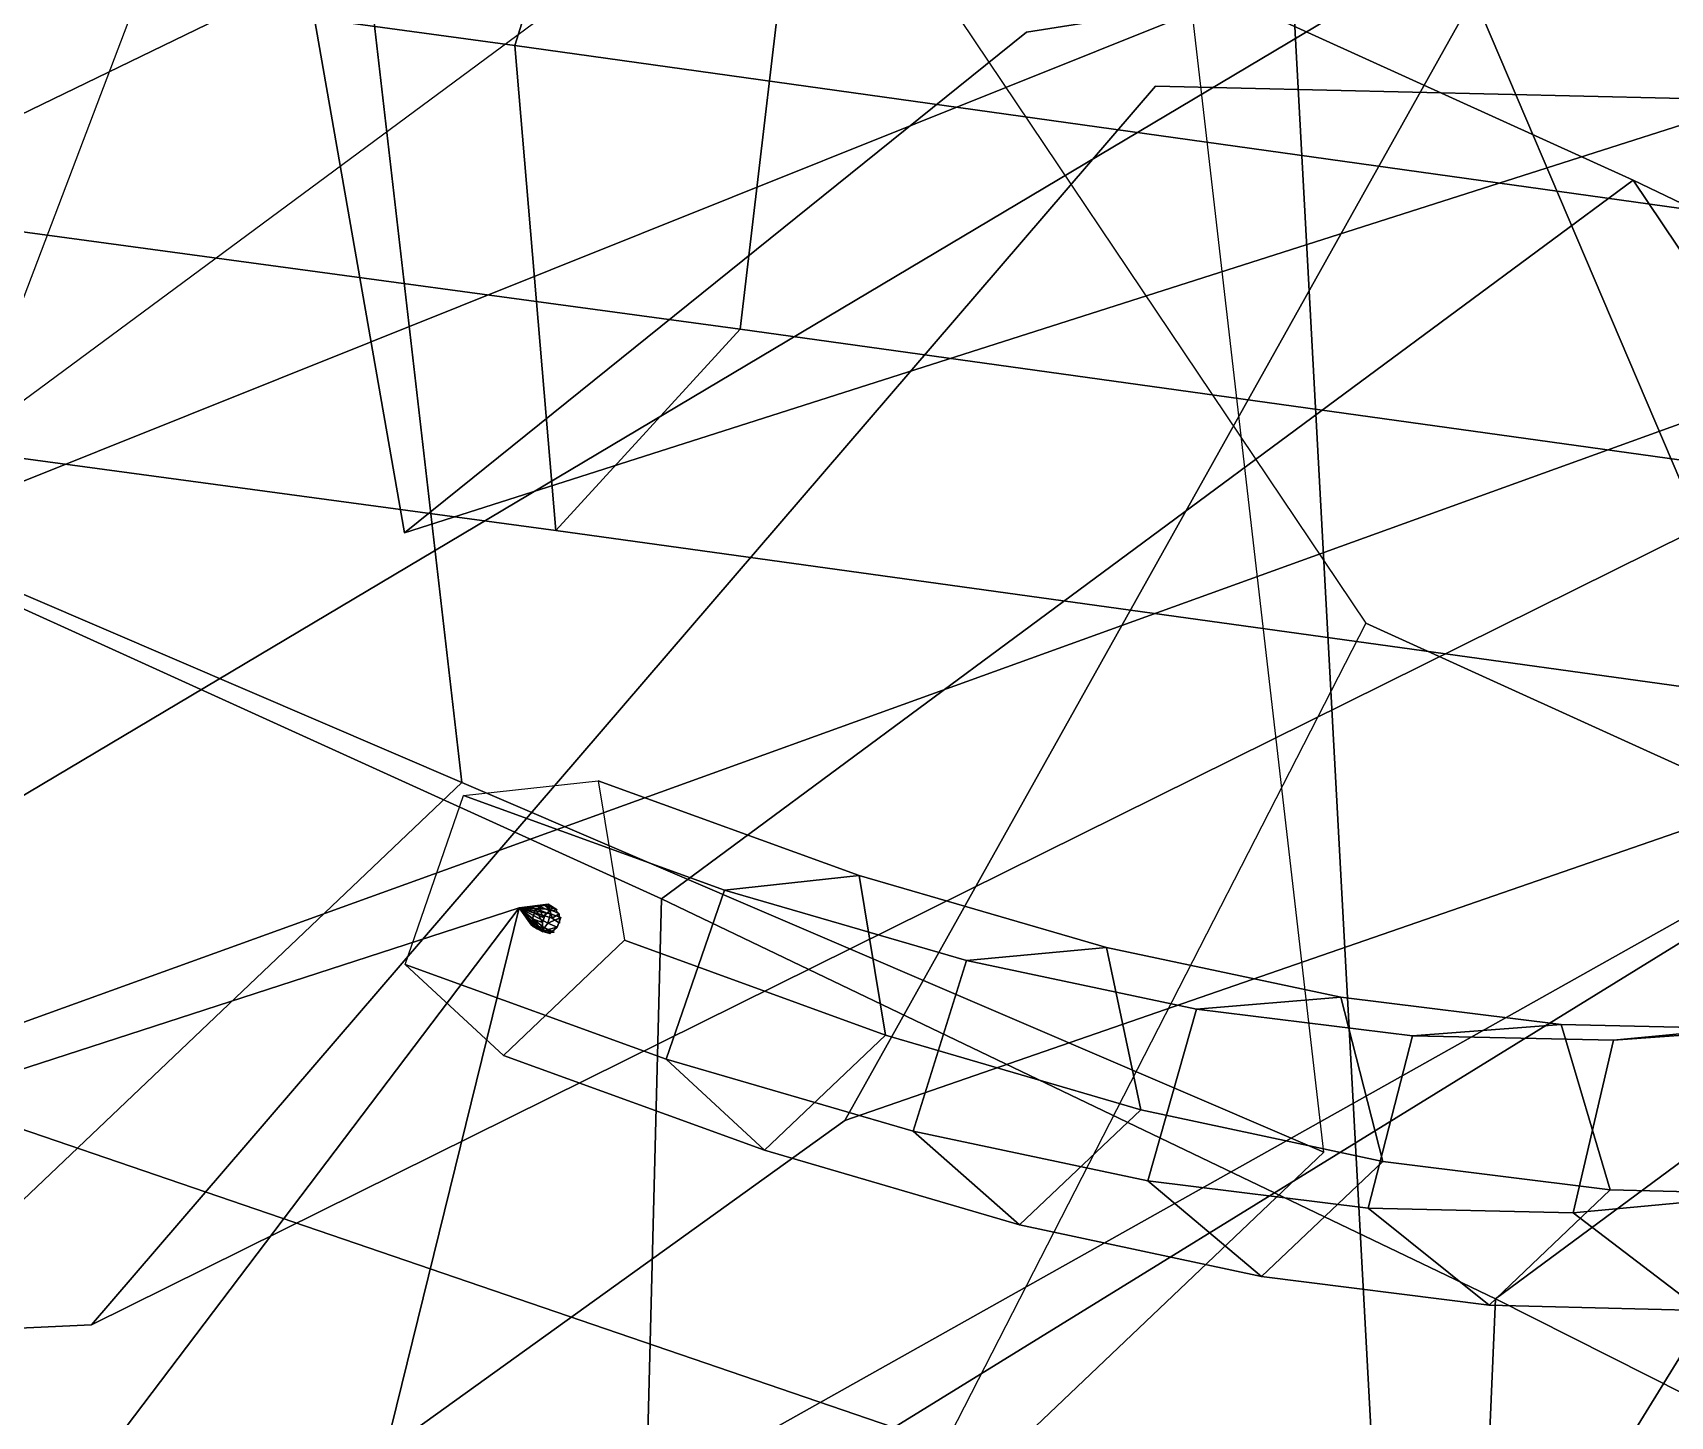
# Model space of a CAD drawing. Header units: metres. Extents: x -219 to 389, y -251 to 301.
# Drawn here: x 157.938 to 162.532, y 21.997 to 25.88 of the extents above; entities that cross this region are included whole.
import ezdxf

# ---------------------------------------------------------------- set-up
doc = ezdxf.new("R2010")
doc.units = ezdxf.units.M

msp = doc.modelspace()

# ---------------------------------------------------------------- linework, layer by layer
at = {"layer": 'Breeder_1Pdcel', "color": 3}
for points in [[(156.3652, 27.7258, 513.1227), (159.7345, 27.2629, 514.0758), (159.2904, 25.844, 514.9611), (155.9679, 26.2968, 514.0225)], [(156.4753, 25.516, 511.3692), (159.9221, 25.04829, 512.3467), (160.1284, 26.7923, 512.4579), (156.6821, 27.2644, 511.4807)], [(159.7345, 27.2629, 514.0758), (163.052, 26.7956, 515.1943), (162.562, 25.3867, 516.0627), (159.2904, 25.844, 514.9611)], [(159.9221, 25.04829, 512.3467), (163.3156, 24.576, 513.4932), (163.5213, 26.3156, 513.6041), (160.1284, 26.7923, 512.4579)], [(155.9679, 26.2968, 514.0225), (159.2904, 25.844, 514.9611), (159.4057, 24.483, 513.8985), (156.0356, 24.9389, 512.9449)], [(159.2904, 25.844, 514.9611), (162.562, 25.3867, 516.0627), (162.724, 24.02282, 515.0175), (159.4057, 24.483, 513.8985)], [(156.0356, 24.9389, 512.9449), (159.4057, 24.483, 513.8985), (159.9221, 25.04829, 512.3467), (156.4753, 25.516, 511.3692)], [(159.4057, 24.483, 513.8985), (162.724, 24.02282, 515.0175), (163.3156, 24.576, 513.4932), (159.9221, 25.04829, 512.3467)]]:
    msp.add_3dface(points, dxfattribs=at)
at = {"layer": 'Breeder_Intrnd', "color": 3}
for points in [[(156.7229, 24.8136, 662.2518), (159.1414, 23.7759, 664.6846), (158.7319, 27.3272, 666.6064), (156.3134, 28.3649, 664.1736)], [(159.1414, 23.7759, 664.6846), (161.56, 22.7382, 667.1174), (161.1505, 26.2895, 669.0392), (158.7319, 27.3272, 666.6064)], [(155.7861, 26.9457, 669.3723), (158.2047, 25.908, 671.8051), (156.7661, 22.1174, 671.6183), (154.3476, 23.1551, 669.1855)], [(160.1472, 26.5027, 670.2217), (162.4278, 25.4658, 672.4521), (159.7018, 23.449, 674.3019), (157.4212, 24.4859, 672.0715)], [(161.6778, 24.2233, 667.5969), (163.9584, 23.1864, 669.8272), (162.4278, 25.4658, 672.4521), (160.1472, 26.5027, 670.2217)], [(162.4278, 25.4658, 672.4521), (164.7677, 24.3434, 674.6766), (162.0416, 22.3266, 676.5264), (159.7018, 23.449, 674.3019)], [(163.9584, 23.1864, 669.8272), (166.2377, 22.0924, 671.9933), (164.7677, 24.3434, 674.6766), (162.4278, 25.4658, 672.4521)], [(153.9723, 22.1962, 663.8698), (156.3909, 21.1585, 666.3026), (159.1414, 23.7759, 664.6846), (156.7229, 24.8136, 662.2518)], [(157.4212, 24.4859, 672.0715), (159.7018, 23.449, 674.3019), (159.6132, 19.9718, 672.7758), (157.3327, 21.00871, 670.5454)], [(164.7677, 24.3434, 674.6766), (167.1221, 23.1553, 676.851), (164.3961, 21.1385, 678.7009), (162.0416, 22.3266, 676.5264)], [(159.9483, 20.8473, 667.7958), (162.2289, 19.8104, 670.0261), (163.9584, 23.1864, 669.8272), (161.6778, 24.2233, 667.5969)], [(156.3909, 21.1585, 666.3026), (158.8094, 20.1208, 668.7354), (161.56, 22.7382, 667.1174), (159.1414, 23.7759, 664.6846)], [(159.7018, 23.449, 674.3019), (162.0416, 22.3266, 676.5264), (161.8925, 18.8777, 674.9418), (159.6132, 19.9718, 672.7758)], [(154.3476, 23.1551, 669.1855), (156.7661, 22.1174, 671.6183), (158.8094, 20.1208, 668.7354), (156.3909, 21.1585, 666.3026)], [(162.2289, 19.8104, 670.0261), (164.4709, 18.7337, 672.1563), (166.2377, 22.0924, 671.9933), (163.9584, 23.1864, 669.8272)], [(162.0416, 22.3266, 676.5264), (164.3961, 21.1385, 678.7009), (164.186, 17.7197, 677.0591), (161.8925, 18.8777, 674.9418)]]:
    msp.add_3dface(points, dxfattribs=at)
at = {"layer": 'Breeder_Leaf', "color": 3}
for points in [[(117.512, 59.8459, 134.8215), (162.5012, 0.5218, 153.1361), (110.5234, 10.5476, 159.4825)], [(117.512, 59.8459, 134.8215), (110.5234, 10.5476, 159.4825), (162.5012, 0.5218, 153.1361)], [(162.5012, 0.5218, 153.1361), (117.512, 59.8459, 134.8215), (166.2345, 45.7714, 123.0788)], [(162.5012, 0.5218, 153.1361), (166.2345, 45.7714, 123.0788), (117.512, 59.8459, 134.8215)], [(166.2345, 45.7714, 123.0788), (215.0832, 0.6463, 135.5015), (162.5012, 0.5218, 153.1361)], [(166.2345, 45.7714, 123.0788), (162.5012, 0.5218, 153.1361), (215.0832, 0.6463, 135.5015)], [(155.0156, 31.2427, 630.6626), (161.4, 27.3464, 628.5639), (154.4649, 23.9814, 634.1863)], [(155.0156, 31.2427, 630.6626), (154.4649, 23.9814, 634.1863), (161.4, 27.3464, 628.5639)], [(169.0836, 29.1216, 694.9879), (164.9325, 25.6403, 686.5339), (162.4486, 26.4407, 692.3338)], [(169.0836, 29.1216, 694.9879), (162.4486, 26.4407, 692.3338), (164.9325, 25.6403, 686.5339)], [(159.6626, 27.3237, 698.86), (152.559, 24.7022, 704.5518), (156.0053, 28.9304, 706.7968)], [(159.6626, 27.3237, 698.86), (156.0053, 28.9304, 706.7968), (152.559, 24.7022, 704.5518)], [(154.4649, 23.9814, 634.1863), (161.4, 27.3464, 628.5639), (161.7172, 21.499, 629.5671)], [(154.4649, 23.9814, 634.1863), (161.7172, 21.499, 629.5671), (161.4, 27.3464, 628.5639)], [(161.4, 27.3464, 628.5639), (165.4865, 17.7545, 622.4884), (161.7172, 21.499, 629.5671)], [(161.4, 27.3464, 628.5639), (161.7172, 21.499, 629.5671), (165.4865, 17.7545, 622.4884)], [(153.282, 22.7654, 697.1216), (152.559, 24.7022, 704.5518), (159.6626, 27.3237, 698.86)], [(153.282, 22.7654, 697.1216), (159.6626, 27.3237, 698.86), (152.559, 24.7022, 704.5518)], [(162.4486, 26.4407, 692.3338), (153.282, 22.7654, 697.1216), (159.6626, 27.3237, 698.86)], [(162.4486, 26.4407, 692.3338), (159.6626, 27.3237, 698.86), (153.282, 22.7654, 697.1216)], [(165.948, 26.7037, 686.2553), (158.981, 24.4763, 688.9495), (158.5148, 27.1424, 694.3243)], [(165.948, 26.7037, 686.2553), (158.5148, 27.1424, 694.3243), (158.981, 24.4763, 688.9495)], [(163.7146, 24.03823, 685.7924), (162.5426, 26.9872, 681.0989), (160.2162, 22.8275, 678.9329)], [(163.7146, 24.03823, 685.7924), (160.2162, 22.8275, 678.9329), (162.5426, 26.9872, 681.0989)], [(165.948, 26.7037, 686.2553), (160.7257, 25.8816, 684.2178), (158.981, 24.4763, 688.9495)], [(165.948, 26.7037, 686.2553), (158.981, 24.4763, 688.9495), (160.7257, 25.8816, 684.2178)], [(155.1888, 22.1195, 690.1695), (153.282, 22.7654, 697.1216), (162.4486, 26.4407, 692.3338)], [(155.1888, 22.1195, 690.1695), (162.4486, 26.4407, 692.3338), (153.282, 22.7654, 697.1216)], [(164.9325, 25.6403, 686.5339), (155.1888, 22.1195, 690.1695), (162.4486, 26.4407, 692.3338)], [(164.9325, 25.6403, 686.5339), (162.4486, 26.4407, 692.3338), (155.1888, 22.1195, 690.1695)], [(164.9325, 25.6403, 686.5339), (161.0879, 25.7302, 682.3732), (158.1029, 22.2543, 684.906)], [(164.9325, 25.6403, 686.5339), (158.1029, 22.2543, 684.906), (161.0879, 25.7302, 682.3732)], [(164.9325, 25.6403, 686.5339), (158.1029, 22.2543, 684.906), (155.1888, 22.1195, 690.1695)], [(164.9325, 25.6403, 686.5339), (155.1888, 22.1195, 690.1695), (158.1029, 22.2543, 684.906)], [(161.8183, 20.9612, 695.1604), (165.69, 24.1814, 691.7053), (163.7146, 24.03823, 685.7924)], [(161.8183, 20.9612, 695.1604), (163.7146, 24.03823, 685.7924), (165.69, 24.1814, 691.7053)], [(163.7146, 24.03823, 685.7924), (160.2162, 22.8275, 678.9329), (155.4493, 19.3988, 680.2503)], [(163.7146, 24.03823, 685.7924), (155.4493, 19.3988, 680.2503), (160.2162, 22.8275, 678.9329)], [(163.7146, 24.03823, 685.7924), (155.4493, 19.3988, 680.2503), (158.7018, 20.9466, 688.1931)], [(163.7146, 24.03823, 685.7924), (158.7018, 20.9466, 688.1931), (155.4493, 19.3988, 680.2503)], [(161.8183, 20.9612, 695.1604), (163.7146, 24.03823, 685.7924), (158.7018, 20.9466, 688.1931)], [(161.8183, 20.9612, 695.1604), (158.7018, 20.9466, 688.1931), (163.7146, 24.03823, 685.7924)], [(161.7172, 21.499, 629.5671), (162.11, 18.5932, 634.5517), (154.4649, 23.9814, 634.1863)], [(161.7172, 21.499, 629.5671), (154.4649, 23.9814, 634.1863), (162.11, 18.5932, 634.5517)], [(154.4649, 23.9814, 634.1863), (162.11, 18.5932, 634.5517), (155.9929, 18.5552, 639.1843)], [(154.4649, 23.9814, 634.1863), (155.9929, 18.5552, 639.1843), (162.11, 18.5932, 634.5517)], [(147.309, 22.6553, 229.5163), (171.8516, -8.9063, 224.6505), (122.5786, -11.2035, 228.3797)], [(147.309, 22.6553, 229.5163), (122.5786, -11.2035, 228.3797), (171.8516, -8.9063, 224.6505)]]:
    msp.add_3dface(points, dxfattribs=at)
at = {"layer": 'Breeder_Mrstm', "color": 3}
for points in [[(159.3607, 23.4277, 669.7335), (159.3844, 23.4344, 669.7162), (159.3027, 23.4244, 669.6541)], [(159.3607, 23.4277, 669.7335), (159.3027, 23.4244, 669.6541), (159.3844, 23.4344, 669.7162)], [(159.3027, 23.4244, 669.6541), (159.3731, 23.4323, 669.7219), (159.3878, 23.4201, 669.7032)], [(159.3027, 23.4244, 669.6541), (159.3878, 23.4201, 669.7032), (159.3731, 23.4323, 669.7219)], [(159.3027, 23.4244, 669.6541), (159.3429, 23.4099, 669.7423), (159.3607, 23.4277, 669.7335)], [(159.3027, 23.4244, 669.6541), (159.3607, 23.4277, 669.7335), (159.3429, 23.4099, 669.7423)], [(159.3429, 23.4099, 669.7423), (159.368, 23.3979, 669.7716), (159.3607, 23.4277, 669.7335)], [(159.3429, 23.4099, 669.7423), (159.3607, 23.4277, 669.7335), (159.368, 23.3979, 669.7716)], [(159.3607, 23.4277, 669.7335), (159.3886, 23.4154, 669.7599), (159.3844, 23.4344, 669.7162)], [(159.3607, 23.4277, 669.7335), (159.3844, 23.4344, 669.7162), (159.3886, 23.4154, 669.7599)], [(159.3607, 23.4277, 669.7335), (159.368, 23.3979, 669.7716), (159.3886, 23.4154, 669.7599)], [(159.3607, 23.4277, 669.7335), (159.3886, 23.4154, 669.7599), (159.368, 23.3979, 669.7716)], [(159.3731, 23.4323, 669.7219), (159.4, 23.4232, 669.7505), (159.3878, 23.4201, 669.7032)], [(159.3731, 23.4323, 669.7219), (159.3878, 23.4201, 669.7032), (159.4, 23.4232, 669.7505)], [(159.3844, 23.4344, 669.7162), (159.3886, 23.4154, 669.7599), (159.409, 23.418, 669.7388)], [(159.3844, 23.4344, 669.7162), (159.409, 23.418, 669.7388), (159.3886, 23.4154, 669.7599)], [(159.3027, 23.4244, 669.6541), (159.3427, 23.371, 669.726), (159.3396, 23.3936, 669.7399)], [(159.3027, 23.4244, 669.6541), (159.3396, 23.3936, 669.7399), (159.3427, 23.371, 669.726)], [(159.3396, 23.3936, 669.7399), (159.3485, 23.4216, 669.7464), (159.3027, 23.4244, 669.6541)], [(159.3396, 23.3936, 669.7399), (159.3027, 23.4244, 669.6541), (159.3485, 23.4216, 669.7464)], [(159.3027, 23.4244, 669.6541), (159.3721, 23.3692, 669.6959), (159.3531, 23.3652, 669.7143)], [(159.3027, 23.4244, 669.6541), (159.3531, 23.3652, 669.7143), (159.3721, 23.3692, 669.6959)], [(159.3531, 23.3652, 669.7143), (159.3372, 23.3751, 669.7378), (159.3027, 23.4244, 669.6541)], [(159.3531, 23.3652, 669.7143), (159.3027, 23.4244, 669.6541), (159.3372, 23.3751, 669.7378)], [(159.3027, 23.4244, 669.6541), (159.3908, 23.4069, 669.6934), (159.3828, 23.3814, 669.6918)], [(159.3027, 23.4244, 669.6541), (159.3828, 23.3814, 669.6918), (159.3908, 23.4069, 669.6934)], [(159.3828, 23.3814, 669.6918), (159.3661, 23.3587, 669.7022), (159.3027, 23.4244, 669.6541)], [(159.3828, 23.3814, 669.6918), (159.3027, 23.4244, 669.6541), (159.3661, 23.3587, 669.7022)], [(159.3878, 23.4201, 669.7032), (159.3954, 23.395, 669.6885), (159.3027, 23.4244, 669.6541)], [(159.3878, 23.4201, 669.7032), (159.3027, 23.4244, 669.6541), (159.3954, 23.395, 669.6885)], [(159.3396, 23.3936, 669.7399), (159.3676, 23.3827, 669.7668), (159.3485, 23.4216, 669.7464)], [(159.3396, 23.3936, 669.7399), (159.3485, 23.4216, 669.7464), (159.3676, 23.3827, 669.7668)], [(159.3427, 23.371, 669.726), (159.3689, 23.3567, 669.7532), (159.3396, 23.3936, 669.7399)], [(159.3427, 23.371, 669.726), (159.3396, 23.3936, 669.7399), (159.3689, 23.3567, 669.7532)], [(159.3396, 23.3936, 669.7399), (159.3689, 23.3567, 669.7532), (159.3676, 23.3827, 669.7668)], [(159.3396, 23.3936, 669.7399), (159.3676, 23.3827, 669.7668), (159.3689, 23.3567, 669.7532)], [(159.3485, 23.4216, 669.7464), (159.3676, 23.3827, 669.7668), (159.3776, 23.4105, 669.7668)], [(159.3485, 23.4216, 669.7464), (159.3776, 23.4105, 669.7668), (159.3676, 23.3827, 669.7668)], [(159.3828, 23.3814, 669.6918), (159.4091, 23.3696, 669.72), (159.3661, 23.3587, 669.7022)], [(159.3828, 23.3814, 669.6918), (159.3661, 23.3587, 669.7022), (159.4091, 23.3696, 669.72)], [(159.3908, 23.4069, 669.6934), (159.4199, 23.397, 669.7196), (159.3828, 23.3814, 669.6918)], [(159.3908, 23.4069, 669.6934), (159.3828, 23.3814, 669.6918), (159.4199, 23.397, 669.7196)], [(159.3828, 23.3814, 669.6918), (159.4199, 23.397, 669.7196), (159.4091, 23.3696, 669.72)], [(159.3828, 23.3814, 669.6918), (159.4091, 23.3696, 669.72), (159.4199, 23.397, 669.7196)], [(159.3878, 23.4201, 669.7032), (159.4, 23.4232, 669.7505), (159.4146, 23.4072, 669.7306)], [(159.3878, 23.4201, 669.7032), (159.4146, 23.4072, 669.7306), (159.4, 23.4232, 669.7505)], [(159.3878, 23.4201, 669.7032), (159.4146, 23.4072, 669.7306), (159.3954, 23.395, 669.6885)], [(159.3878, 23.4201, 669.7032), (159.3954, 23.395, 669.6885), (159.4146, 23.4072, 669.7306)], [(159.3954, 23.395, 669.6885), (159.4146, 23.4072, 669.7306), (159.4157, 23.3813, 669.7165)], [(159.3954, 23.395, 669.6885), (159.4157, 23.3813, 669.7165), (159.4146, 23.4072, 669.7306)], [(159.3531, 23.3652, 669.7143), (159.3803, 23.3546, 669.7422), (159.3372, 23.3751, 669.7378)], [(159.3531, 23.3652, 669.7143), (159.3372, 23.3751, 669.7378), (159.3803, 23.3546, 669.7422)], [(159.3372, 23.3751, 669.7378), (159.3803, 23.3546, 669.7422), (159.3649, 23.3699, 669.7621)], [(159.3372, 23.3751, 669.7378), (159.3649, 23.3699, 669.7621), (159.3803, 23.3546, 669.7422)], [(159.3721, 23.3692, 669.6959), (159.4007, 23.3561, 669.7213), (159.3531, 23.3652, 669.7143)], [(159.3721, 23.3692, 669.6959), (159.3531, 23.3652, 669.7143), (159.4007, 23.3561, 669.7213)], [(159.3531, 23.3652, 669.7143), (159.4007, 23.3561, 669.7213), (159.3803, 23.3546, 669.7422)], [(159.3531, 23.3652, 669.7143), (159.3803, 23.3546, 669.7422), (159.4007, 23.3561, 669.7213)], [(159.3661, 23.3587, 669.7022), (159.4091, 23.3696, 669.72), (159.3883, 23.352, 669.7313)], [(159.3661, 23.3587, 669.7022), (159.3883, 23.352, 669.7313), (159.4091, 23.3696, 669.72)]]:
    msp.add_3dface(points, dxfattribs=at)
at = {"layer": 'Breeder_Petiole', "color": 3}
for points in [[(159.5244, 23.7809, 669.5712), (160.2564, 23.515, 670.3853), (159.8782, 23.4736, 670.7119), (159.1462, 23.7395, 669.8977)], [(159.5984, 23.333, 669.3584), (160.3303, 23.0671, 670.1725), (160.2564, 23.515, 670.3853), (159.5244, 23.7809, 669.5712)], [(159.1462, 23.7395, 669.8977), (159.8782, 23.4736, 670.7119), (159.7148, 22.9996, 670.7039), (158.9828, 23.2655, 669.8898)], [(159.8782, 23.4736, 670.7119), (160.5578, 23.276, 671.5475), (160.4082, 22.7975, 671.5557), (159.7148, 22.9996, 670.7039)], [(160.2564, 23.515, 670.3853), (160.9498, 23.3129, 671.2371), (160.5578, 23.276, 671.5475), (159.8782, 23.4736, 670.7119)], [(160.3303, 23.0671, 670.1725), (161.0461, 22.8576, 671.0505), (160.9498, 23.3129, 671.2371), (160.2564, 23.515, 670.3853)], [(159.2586, 23.00967, 669.5583), (159.9905, 22.7437, 670.3724), (160.3303, 23.0671, 670.1725), (159.5984, 23.333, 669.3584)], [(160.9498, 23.3129, 671.2371), (161.6074, 23.1731, 672.1288), (161.2023, 23.1395, 672.4224), (160.5578, 23.276, 671.5475)], [(161.0461, 22.8576, 671.0505), (161.725, 22.7124, 671.9697), (161.6074, 23.1731, 672.1288), (160.9498, 23.3129, 671.2371)], [(158.9828, 23.2655, 669.8898), (159.7148, 22.9996, 670.7039), (159.9905, 22.7437, 670.3724), (159.2586, 23.00967, 669.5583)], [(160.5578, 23.276, 671.5475), (161.2023, 23.1395, 672.4224), (161.0658, 22.6577, 672.4474), (160.4082, 22.7975, 671.5557)], [(161.6074, 23.1731, 672.1288), (162.2257, 23.09644, 673.0557), (161.8082, 23.06493, 673.3317), (161.2023, 23.1395, 672.4224)], [(161.725, 22.7124, 671.9697), (162.3634, 22.6323, 672.9253), (162.2257, 23.09644, 673.0557), (161.6074, 23.1731, 672.1288)], [(161.2023, 23.1395, 672.4224), (161.8082, 23.06493, 673.3317), (161.6841, 22.581, 673.3743), (161.0658, 22.6577, 672.4474)], [(162.8012, 23.08319, 674.0128), (163.3309, 23.1334, 674.9946), (162.8912, 23.1025, 675.2336), (162.3722, 23.05256, 674.2704)], [(159.9905, 22.7437, 670.3724), (160.7063, 22.5343, 671.2504), (161.0461, 22.8576, 671.0505), (160.3303, 23.0671, 670.1725)], [(161.8082, 23.06493, 673.3317), (162.3722, 23.05256, 674.2704), (162.2596, 22.5677, 674.3314), (161.6841, 22.581, 673.3743)], [(162.2257, 23.09644, 673.0557), (162.8012, 23.08319, 674.0128), (162.3722, 23.05256, 674.2704), (161.8082, 23.06493, 673.3317)], [(162.3634, 22.6323, 672.9253), (162.9577, 22.6176, 673.912), (162.8012, 23.08319, 674.0128), (162.2257, 23.09644, 673.0557)], [(162.3722, 23.05256, 674.2704), (162.8912, 23.1025, 675.2336), (162.7893, 22.618, 675.3132), (162.2596, 22.5677, 674.3314)], [(159.7148, 22.9996, 670.7039), (160.4082, 22.7975, 671.5557), (160.7063, 22.5343, 671.2504), (159.9905, 22.7437, 670.3724)], [(160.7063, 22.5343, 671.2504), (161.3852, 22.3891, 672.1696), (161.725, 22.7124, 671.9697), (161.0461, 22.8576, 671.0505)], [(160.4082, 22.7975, 671.5557), (161.0658, 22.6577, 672.4474), (161.3852, 22.3891, 672.1696), (160.7063, 22.5343, 671.2504)], [(161.3852, 22.3891, 672.1696), (162.0236, 22.3089, 673.1252), (162.3634, 22.6323, 672.9253), (161.725, 22.7124, 671.9697)], [(161.0658, 22.6577, 672.4474), (161.6841, 22.581, 673.3743), (162.0236, 22.3089, 673.1252), (161.3852, 22.3891, 672.1696)], [(162.0236, 22.3089, 673.1252), (162.618, 22.2943, 674.1119), (162.9577, 22.6176, 673.912), (162.3634, 22.6323, 672.9253)], [(162.2596, 22.5677, 674.3314), (162.7893, 22.618, 675.3132), (163.1651, 22.3451, 675.1243), (162.618, 22.2943, 674.1119)], [(161.6841, 22.581, 673.3743), (162.2596, 22.5677, 674.3314), (162.618, 22.2943, 674.1119), (162.0236, 22.3089, 673.1252)]]:
    msp.add_3dface(points, dxfattribs=at)
at = {"layer": 'Breeder_Stipule', "color": 3}
for points in [[(159.3027, 23.4244, 669.6541), (148.7174, 19.988, 669.4562), (153.3899, 15.6144, 671.8316)], [(159.3027, 23.4244, 669.6541), (153.3899, 15.6144, 671.8316), (148.7174, 19.988, 669.4562)], [(153.3899, 15.6144, 671.8316), (157.3573, 15.5235, 676.9833), (159.3027, 23.4244, 669.6541)], [(153.3899, 15.6144, 671.8316), (159.3027, 23.4244, 669.6541), (157.3573, 15.5235, 676.9833)]]:
    msp.add_3dface(points, dxfattribs=at)

doc.saveas('drawing.dxf')
